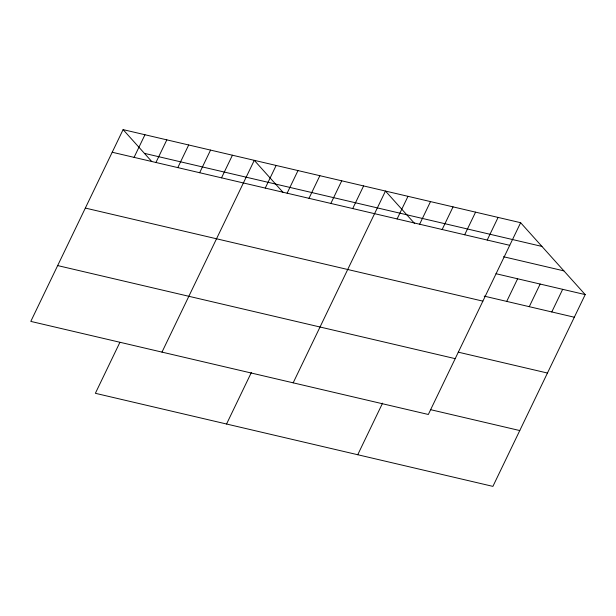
<?xml version="1.0" encoding="UTF-8"?>
<svg xmlns="http://www.w3.org/2000/svg" width="616" height="616" viewBox="0 0 616 616"><rect width="100%" height="100%" fill="white"/><g stroke="black" fill="none" stroke-linecap="round" stroke-linejoin="round"><path stroke-width="0.92" d="M123.1 129.622L30.8 321.398L428.328 414.476L520.628 222.699L123.1 129.622L151.729 161.5M134.072 157.365L144.96 134.742M155.933 162.485L166.828 139.863M177.801 167.606L188.689 144.983M199.661 172.726L210.556 150.096M119.797 342.558L95.372 393.301L492.9 486.378L585.2 294.602L520.628 222.699M221.529 177.839L232.417 155.217M161.985 352.113L254.277 160.337L282.906 192.215M265.257 188.08L276.145 165.458M287.118 193.201L298.005 170.578M308.986 198.321L319.873 175.691M330.846 203.434L341.734 180.811M226.557 424.016L251.39 372.426M352.714 208.555L363.602 185.932M293.17 382.829L385.462 191.052L414.707 223.608M397.104 218.95L407.992 196.327M419.627 224.224L430.515 201.601M442.157 229.499L453.045 206.876M357.742 454.731L382.575 403.141M464.68 234.773L475.575 212.15M487.21 240.048L498.098 217.425M506.729 301.401L517.617 278.779M529.26 306.676L540.147 284.053M551.782 311.95L562.67 289.327M144.406 153.353L541.934 246.423M112.204 152.244L509.74 245.322M503.518 256.733L563.886 270.871M495.995 273.712L585.2 294.602M484.207 296.127L574.312 317.225M85.347 208.069L482.875 301.139M458.242 352.16L547.447 373.042M57.665 265.581L455.193 358.651M430.561 409.671L519.765 430.553"/></g></svg>
